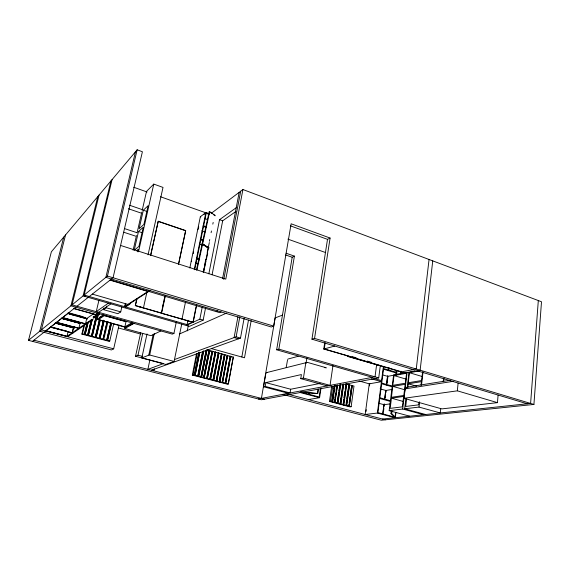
<?xml version="1.0" encoding="UTF-8"?>
<svg xmlns="http://www.w3.org/2000/svg" width="570" height="570" viewBox="0 0 570 570"><rect width="100%" height="100%" fill="white"/><g stroke="black" fill="none" stroke-linecap="round" stroke-linejoin="round"><path stroke-width="0.85" d="M282.578 394.383L381.358 420.218L533.926 404.444L541.5 301.751L242.927 189.532L211.406 213.216M538.315 300.554L530.599 403.446L382.548 419.05M450.15 380.283L407.236 387.123L405.056 388.882L403.93 398.288L441.836 408.889L497.453 402.648L498.102 395.124M403.93 398.288L457.332 390.828L458.116 383.097M443.154 381.644L443.332 379.948M440.731 408.612L440.268 412.958L419.014 407.08L404.672 408.797L405.819 399.15M443.603 381.686L443.973 378.216M418.936 402.37L418.651 404.843L405.719 406.453L406.652 398.601M420.988 385.17L421.394 381.636L408.262 383.802L407.856 387.258M422.584 371.975L421.608 380.532L408.262 382.762L409.459 372.73L419.449 370.878M419.014 407.08L419.62 401.8M421.522 385.106L423.033 371.925M429.053 259.493L416.257 369.025L400.461 372.025L404.272 373.151L420.14 370.194L432.751 260.882M406.26 372.459L393.642 374.818L389.175 410.649L402.698 409.025L407.108 372.303L409.566 373.036M407.18 387.743L409.068 371.953M395.922 412.737L395.38 417.155L391.697 413.649L392.025 411.013M396.471 375.003L397.019 370.614M395.68 412.552L395.046 417.732L377.404 413.051L365.185 414.497L369.26 383.838L381.444 381.672L371.227 378.751M400.461 373.45L400.674 371.711M400.674 373.842L400.995 371.191M394.005 375.58L392.794 385.334L405.377 383.232L406.574 373.25L394.005 375.58L406.503 379.228M392.787 386.346L391.426 397.276L403.824 395.473L405.17 384.301L392.787 386.346L405.049 389.851M391.447 398.188L390.179 408.369L402.377 406.852L403.631 396.442L391.447 398.188L403.254 401.465M395.38 417.155L394.675 417.09L390.977 413.578L391.305 410.949M395.765 374.953L396.307 370.564M382.741 414.027L383.966 404.358M384.636 399.078L385.755 390.286M386.424 385.014L387.536 376.221M388.312 370.065L388.541 368.313M382.826 414.183L384.109 404.023M384.757 398.936L385.833 390.457L391.59 389.538M386.553 384.743L387.7 375.716M388.355 370.529L388.683 367.942M383.553 411.12L383.888 408.469M384.194 406.04L384.444 404.066M385.299 397.361L385.626 394.753M385.897 392.602L386.175 390.414M387.073 383.332L387.351 381.145M387.621 378.986L387.906 376.734M388.69 370.564L389.053 367.7M377.404 413.051L383.382 366.588M383.802 366.831L377.917 412.637L394.675 417.09M76.964 306.24L113.052 277.754L142.407 151.755L137.149 149.782L51.371 251.805L28.5 340.361L261.381 399.762L378.715 377.91L380.311 365.634M376.635 364.543L375.024 376.848L258.324 398.986M366.04 411.462L366.275 409.709M369.531 385.185L369.766 383.432M369.538 385.876L369.631 385.192M348.94 404.444L348.697 406.168L349.267 406.317L352.139 385.648L353.998 386.054L351.141 406.716L350.03 406.873L329.474 401.43L331.761 385.797M349.267 406.317L352.374 385.605M346.289 402.833L346.653 400.247M346.895 398.523L348.348 388.17M348.591 386.446L349.047 384.679L345.926 405.427L348.933 406.132L351.811 385.448L348.833 384.714M346.503 405.576L349.403 384.878M346.717 405.548L349.61 384.836M349.175 402.719L350.016 396.692M350.258 394.967L351.213 388.077M345.163 389.118L346.182 383.881L343.254 404.629L340.062 403.895L340.311 402.164M340.554 400.432L340.924 397.839M341.173 396.107L342.648 385.719M340.062 403.895L343.04 384.807M340.639 404.045L343.468 384.151M340.91 404.009L343.738 384.102M346.14 405.391L342.969 404.672L343.211 402.94M343.454 401.216L343.696 399.484M343.945 397.76L344.309 395.167M344.551 393.435L344.8 391.711M343.539 404.821L346.467 384.095L349.047 384.679M343.831 404.778L346.752 384.038M340.333 403.852L337.184 403.111L338.673 392.716M338.922 390.977L339.791 384.914M337.184 403.111L340.019 384.871M337.761 403.268L340.49 384.201M337.989 403.232L340.718 384.159M331.982 400.838L332.36 398.231M332.609 396.492L333.493 390.414M333.749 388.676L334.127 386.068M336.97 385.833L334.59 402.334L331.854 401.707L334.376 386.018M332.438 401.864L334.832 385.356M332.68 401.829L335.082 385.313M334.355 401.522L334.604 399.784M334.854 398.045L335.231 395.445M335.987 390.236L336.236 388.505M334.59 402.334L334.227 402.384L334.811 402.541L337.312 385.192M334.811 402.541L337.675 385.12M332.966 365.527L330.051 385.377L303.432 378.06L300.761 378.644L301.402 374.547L265.827 382.627L265.185 386.396L263.547 386.752L265.741 373.899A1.888 1.674 76.5 0 1 267.266 372.474M329.474 401.43L330.55 401.259L332.709 386.467M325.199 342.755L324.273 348.897L401.601 371.818M320.468 388.434L319.179 397.019L300.739 392.117L317.668 393.614L318.324 389.253M308.349 399.57L319.578 397.696L321.017 388.084M349.175 356.279L323.76 349.04L324.686 342.912M317.668 393.614L318.096 389.075M308.627 394.561L308.897 392.823M308.726 394.497L308.997 392.737M311.94 339.193L327.501 239.364L330.094 238.046L314.547 338.409L311.94 339.193L413.264 369.595M303.432 378.06L305.641 363.974A2.08 1.788 75.7 0 1 307.729 362.484L325.456 367.536M306.062 363.033L306.86 357.917M320.084 383.411L290.686 389.239L290.087 392.958L265.185 386.396M286.176 367.586L287.565 359.777M276.649 349.802L292.196 257.241L294.412 256.115L278.858 349.139L276.649 349.802L372.459 377.333M135.453 151.791L105.863 277.355L271.27 326.988L273.7 326.111L291.142 223.789L330.094 238.046M261.416 398.401L275.132 317.91L282.627 315.067M251.156 320.639L244.509 357.768L211.427 348.598M241.858 356.92L248.484 320.119M174.477 359.549L236.137 336.827L239.813 316.77M228.335 383.183L233.315 357.048L228.378 384.002L227.551 384.209L192.311 375.074L196.508 353.706M151.385 370.243L240.504 338.088L244.138 318.103M228.378 384.002L225.15 383.268L229.161 361.515M229.482 359.77L230.323 356.229L225.15 383.268M225.635 383.389L230.601 356.421L233.315 357.048M237.925 316.799L234.106 337.575L238.452 338.829M225.834 383.339L230.8 356.357M219.186 381.708L224.402 354.59L219.186 381.708L222.3 382.427L227.309 355.395L224.231 354.647M219.799 381.864L224.844 354.818M219.977 381.822L225.015 354.761M225.349 383.218L222.101 382.477L226.945 356.336M222.457 382.57L227.459 355.559L230.323 356.229M222.656 382.52L227.658 355.495M212.995 380.119L218.331 352.916L212.995 380.119L213.828 380.226L218.944 353.087L221.417 353.77L216.18 380.917M216.344 380.048L221.417 353.77M213.828 380.226L216.799 381.081L221.873 353.991L224.402 354.59M216.799 381.081L222.029 353.942M209.838 379.299L215.204 352.053L209.838 379.299L213.201 380.069M210.465 379.456L215.624 352.296L218.331 352.916M210.665 379.406L215.816 352.224M213.615 380.283L218.944 353.087M206.048 350.543L200.932 376.984L201.566 377.148L207.017 349.795L209.055 350.358L203.554 377.703L204.181 377.867L209.682 350.529L212.076 351.191L206.703 378.466L212.076 351.191M223.782 279.421L240.711 191.199M242.927 189.532L225.798 279.115L120.584 245.442M206.703 378.466L207.33 378.63L212.524 351.419L215.204 352.053M207.33 378.63L212.695 351.362M200.932 376.984L206.226 350.479M201.566 377.148L207.017 349.795M203.718 376.856L204.046 375.153M204.373 373.45L206.34 363.225M206.668 361.522L209.055 350.358M222.614 278.445L239.172 192.354M204.181 377.867L209.682 350.529M198.894 352.189L194.37 375.288L195.125 375.48L199.835 352.324M201.11 376.927L197.804 376.172L202.457 352.253M197.804 376.172L202.799 351.334M198.602 376.378L203.412 351.619M198.78 376.321L203.754 350.7M110.965 180.918L83.092 295.901L189.44 326.361L203.162 320.133L205.563 307.935M212.069 274.818L222.685 220.782L235.98 211.392M192.311 375.074L193.073 374.846L197.277 353.429M194.37 375.288L199.087 352.118M195.125 375.48L199.642 352.395M186.24 325.442L199.856 319.164L202.272 306.952M208.834 273.785L219.536 219.671L236.215 207.729M196.094 306.753L192.981 322.342L161.438 313.215L193.202 322.235L196.671 304.907M203.191 272.289L204.06 267.964M204.402 266.233L205.784 259.314M207.174 252.396L208.342 247.872L203.497 272.111M209.404 241.231L209.746 239.521M211.114 232.688L211.456 230.978M212.824 224.138L213.166 222.428M187.965 320.247L187.088 324.608L192.596 322.057M187.238 330.878L188.285 325.669M174.107 361.437L149.411 354.946L141.766 357.939L165.813 364.444L174.107 361.437L181.709 324.145M194.228 269.738L205.87 212.524L208.784 213.551M194.762 269.489L206.319 212.681M189.81 268.007L200.334 216.764L205.87 212.524M193.244 253.629L193.593 251.919M198.388 228.534L198.731 226.874M185.585 301.58L182.022 319.001L183.668 319.649M97.791 196.586L70.929 305.812L172.318 334.127L173.95 333.386L176.287 322.057M153.202 370.707L153.857 370.479L154.221 368.74M178.773 262.784L185.678 230.579L158.239 221.238L150.501 255.666M178.588 264.402L185.678 230.579M149.846 360.097L147.879 369.346L163.533 363.582L135.539 356.264L140.648 332.844M162.935 305.435L163.661 302M164.032 300.283L164.395 298.566M136.857 298.701L135.311 305.655L161.289 313.172L165.15 295.866M161.645 313.101L165.293 295.908M148.813 354.968L153.223 334.291M149.703 354.989L154.299 333.436M141.837 357.882L147.01 333.913M208.385 246.903L209.318 242.585M196.401 270.052L202.101 244.003L208.499 248.235L208.855 247.808L202.151 243.775L209.204 211.541L215.097 215.346M203.597 272.147L206.019 260.953M206.39 259.229L207.694 253.201M208.499 248.235L208.855 247.808M135.539 356.264L137.99 355.195L142.7 333.557M146.889 292.239L143.469 307.843L138.339 306.532M196.942 270.016L202.642 243.953L202.101 244.003M202.692 243.725L209.746 211.477M150.665 255.545L158.239 221.238M135.311 305.655L137.021 298.73M148.043 254.847L163.006 187.416L153.779 184.096L146.526 191.37L142.186 210.401M126.055 321.501L124.859 326.838L131.919 322.848M160.868 330.928L151.506 335.445A1.61 0.363 11.7 0 1 149.504 335.281L124.866 328.498L125.25 326.802M63.726 237.106L39.729 331.22L111.414 349.959L113.679 348.819L119.08 325.007M125.222 306.567L124.723 306.425L125.307 303.867M125.685 303.368L124.915 306.76L150.074 290.622M137.712 251.797L138.289 249.261L136.266 250.921M138.496 251.797L153.779 184.096M133.116 250.194L136.472 235.488M137.064 232.895L141.795 212.133M138.496 231.498L134.221 250.287L138.938 246.375L143.255 227.287L138.496 231.498L142.479 232.816M143.334 210.216L139.13 228.705L143.897 224.445L148.136 205.67L143.334 210.216L147.274 211.57M103.883 307.978L103.498 309.638L117.869 313.692L120.726 311.89L121.823 307.045M106.896 339.428L110.651 323.097M113.694 323.817L109.761 340.995L106.704 340.29L110.787 323.019M107.459 340.49L111.407 323.304M107.595 340.418L111.542 323.226M106.832 340.219L103.02 339.3L107.003 322.086M103.02 339.3L107.124 322.007M103.776 339.506L108.079 321.352M103.498 309.638L106.212 307.772L106.597 306.097M103.141 339.236L99.151 338.309L103.37 320.205M99.151 338.309L103.334 320.96M99.914 338.509L104.125 320.411M100.078 338.416L104.089 321.166M97.655 312.645L97.057 314.569L97.463 312.859M96.123 316.329L91.435 336.229L92.205 336.435L97.092 315.673M92.205 336.435L97.427 314.718M28.5 340.361L107.445 276.065L137.149 149.782M132.831 323.097L125.471 327.237L97.256 319.449L98.525 314.056L99.686 314.141M99.315 338.217L95.283 337.276L99.337 319.998M95.283 337.276L99.486 319.898M96.052 337.476L100.092 320.205M96.202 337.39L100.249 320.105M92.347 319.499L88.393 335.488L87.616 335.281L91.321 319.685M87.616 335.281L91.385 320.126M88.393 335.488L92.084 319.891M98.895 300.418L96.252 311.633L108.378 303.14M91.435 336.229L96.259 316.236M96.658 314.555L97.057 312.859M93.323 317.547L96.872 315.125L97.506 312.232M88.264 321.943L85.144 334.569L84.374 334.362L87.16 322.656M84.374 334.362L87.296 322.57M85.144 334.569L87.93 322.869M109.761 340.995L109.119 341.344L81.866 334.098L84.068 324.914M81.866 334.098L82.451 333.728L84.652 324.522M112.083 179.586L84.132 295.053L187.687 324.779M72.326 332.68L78.539 328.463L79.408 328.698L73.174 332.909L72.326 332.68L73.53 327.75L74.912 326.781M99.045 195.097L72.084 304.872L173.95 333.386M65.564 234.926L41.396 329.859L113.679 348.819M84.631 296.343L85.671 295.495M32.447 341.373L75.789 307.166M45.721 330.949L68.756 312.78L82.757 316.635M203.725 214.662L205.67 213.173M68.051 331.583L67.068 336.257L46.006 330.728M79.9 323.297L81.339 322.292M86.526 318.666L93.423 313.842M98.631 312.303L110.872 303.853M93.074 317.013L94.406 316.101M99.258 312.994L97.249 314.369L99.023 314.882M93.323 317.255L96.9 314.811L73.445 308.285M98.161 314.626L99.586 313.65M66.875 336.386L72.205 332.766L73.402 327.843L55.162 323.154M78.674 328.37L85.137 323.981L86.027 324.223L79.544 328.605L56.53 322.428M85.279 323.888L92.148 319.214L93.067 319.471L86.17 324.131L62.515 317.704M93.509 318.281L97.784 315.374L96.872 315.125M99.472 317.426L103.327 314.861M97.256 319.449L103.925 315.025M98.425 319.542L104.866 315.288M191.228 261.174L191.677 261.317M124.723 306.425L149.547 290.458M125.557 306.945L129.989 304.116L129.34 303.924M129.141 325.655L133.416 323.261M124.866 328.498L133.971 323.418M216.23 311.619L217.74 310.921M221.181 311.954L219.664 312.645L110.324 279.906M179.5 333.984L226.668 313.051M323.76 349.04L334.768 346.04M287.935 359.057L298.224 356.271M266.838 372.545L306.795 362.499M377.91 364.793L377.361 364.914L401.031 371.925M410.742 371.64L414.939 370.856M394.191 375.131L387.621 376.35L382.506 374.868M351.811 385.448L352.139 385.648M405.056 388.882L453.136 381.337M324.822 367.678L326.496 367.835M389.795 403.938L384.023 404.707L379.107 403.368M300.49 391.939L317.44 393.435M390.977 413.578L391.697 413.649M33.944 340.19L264.494 399.185M152.033 370.008L153.857 370.479M193.073 374.846L194.562 375.231M195.318 375.423L197.982 376.115M201.744 377.091L203.811 377.632M204.445 377.796L206.867 378.423M207.501 378.587L210.038 379.242M216.956 381.038L219.357 381.658M286.062 393.72L385.405 419.805M45.828 330.864L67.702 336.606L73.046 332.994L50.659 327.059M137.99 355.195L142.265 356.321M263.547 386.752L288.377 393.286M82.451 333.728L84.502 334.277M85.279 334.483L87.816 335.16M88.585 335.36L91.556 336.15M92.326 336.357L95.439 337.184M265.827 382.627L290.686 389.239M300.155 392.545L319.578 397.696M55.639 328.106L58.154 328.769M64.04 330.329L66.562 330.999M50.773 326.966L63.669 330.386M330.55 401.259L332.096 401.672M335.174 402.484L337.411 403.083M349.503 406.282L351.141 406.716M50.474 327.201L71.998 332.909M56.401 322.527L69.647 326.076M55.618 322.755L74.385 327.786M55.432 322.905L74.371 327.978M55.247 323.048L74.243 328.071M389.175 410.649L409.695 416.171M56.722 322.278L78.888 328.227L80.114 323.147L61.403 318.067M62.721 317.54L85.507 323.732L86.754 318.502L67.403 313.187M62.387 317.804L76.002 321.501M66.391 318.993L68.949 319.692M74.919 321.309L79.18 322.47M63.89 318.423L70.709 320.276M72.419 320.739L79.237 322.591M62.109 318.395L80.74 323.447M62.052 318.459L80.762 323.532M61.909 318.552L79.672 323.368M404.672 408.797L425.576 414.504M402.698 409.025L423.56 414.703M210.416 351.234L212.959 351.932M229.083 356.378L231.634 357.084M379.734 398.48L390.564 401.458M77.677 315.488L80.213 316.186M81.909 316.656L84.445 317.355M69.084 313.315L86.006 317.967M68.029 313.586L87.481 318.844M69.583 314.148L76.309 316.001M77.99 316.464L80.513 317.155M82.194 317.618L87.246 319.001M118.667 328.028L140.897 334.127M300.761 378.644L327.266 385.904M97.506 319.286L125.749 327.08M208.791 350.457L209.418 350.628M211.905 351.248L212.524 351.419M215.004 352.125L215.624 352.296M218.118 352.987L218.73 353.158M221.26 353.82L221.873 353.991M230.123 356.293L230.601 356.421M379.827 397.774L390.649 400.76M103.897 315.317L126.091 321.509M103.64 315.488L125.813 321.672M345.897 383.938L346.467 384.095M74.057 308.691L96.658 314.982M359.072 380.959L369.26 383.838M380.126 388.854L385.833 390.457M106.212 307.772L120.726 311.89M381.715 383.076L392.474 386.147M381.629 383.774L392.388 386.838M236.137 336.827L240.504 338.088M278.858 349.139L378.715 377.91M373.92 378.43L381.572 380.625M408.262 383.802L416.599 386.218M135.503 305.534L161.495 313.058M92.326 294.113L127.894 304.387M199.856 319.164L203.162 320.133M383.582 368.555L396.734 372.438M457.332 390.828L497.453 402.648M383.496 369.21L396.656 373.086M352.018 356.571L356.264 357.832M367.294 361.102L371.54 362.363M409.459 372.73L422.185 376.514M417.133 370.757L527.25 403.795M110.01 280.155L147.929 291.498M107.445 276.065L273.7 326.111M314.547 338.409L533.926 404.444M195.71 263.069L198.011 263.81M196.443 258.865L199.543 259.877M123.718 232.232L135.56 236.115M196.593 258.125L198.916 258.887M124.915 228.72L136.679 232.603M199.536 244.245L201.816 245.007M200.476 239.044L203.547 240.084M200.327 239.77L203.405 240.811M158.909 221.666L184.673 230.43M128.407 208.748L140.84 212.995M129.497 205.229L141.944 209.504M197.776 229.211L198.218 229.361M201.809 230.871L205.164 232.026M203.191 225.72L206.24 226.782M203.062 226.354L206.112 227.409M285.549 254.94L292.196 257.241M286.069 253.222L294.412 256.115M200.334 216.764L200.768 216.921M205.171 218.766L207.672 219.642M206.183 213.351L209.219 214.427M219.536 219.671L222.685 220.782M287.907 239.136L325.591 252.56M133.672 187.238L147.089 191.997M160.505 196.75L207.466 213.394M290.358 225.82L327.501 239.364M202.642 243.953L208.805 248.036M202.151 243.775L208.549 248.007M209.867 212.019L211.833 213.436M213.8 214.854L215.111 215.802M347.714 356.172L347.18 356.3L377.803 365.085L347.714 356.172"/></g></svg>
